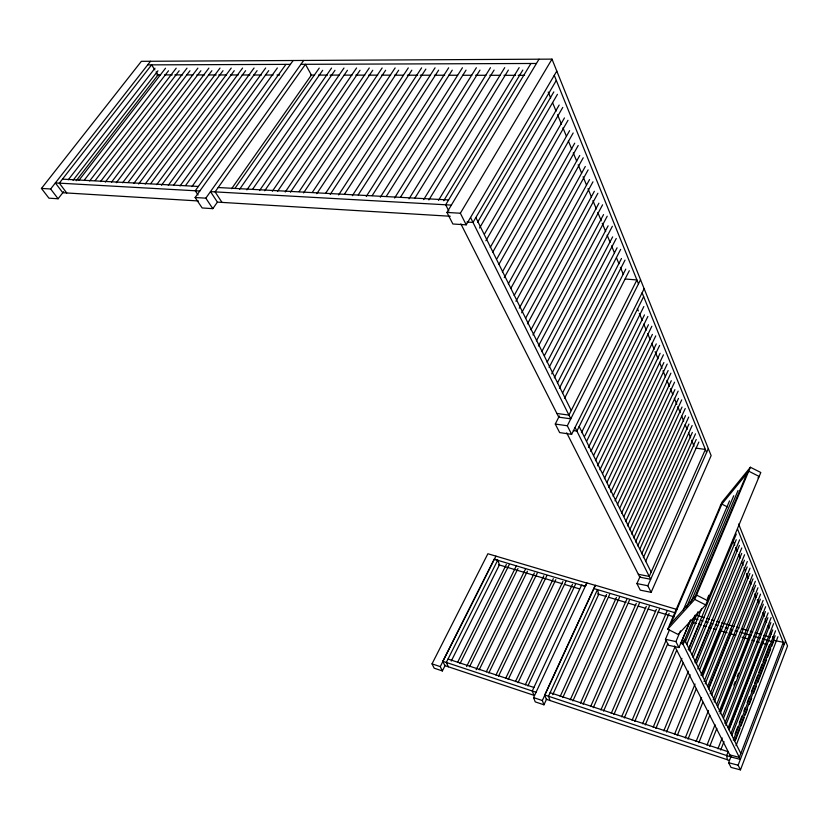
<?xml version="1.0" encoding="UTF-8"?>
<svg xmlns="http://www.w3.org/2000/svg" width="829" height="829" viewBox="0 0 829 829"><rect width="100%" height="100%" fill="white"/><g stroke="black" fill="none" stroke-linecap="round" stroke-linejoin="round"><path stroke-width="1.24" d="M730.929 756.711L728.618 762.721L731.012 767.395L740.473 769.872L738.121 765.198L785.519 640.941M740.473 769.872L787.55 645.998L738.598 524.032M736.028 745.644L777.944 636.713M735.054 733.914L737.841 726.691M739.23 723.085L742.028 715.873M743.882 711.064L745.281 707.458M747.136 702.65L749.468 696.64M751.323 691.832L753.654 685.811M754.587 683.407L757.841 674.993M758.763 672.588L762.027 664.174M762.949 661.77L769.467 644.931M733.292 740.121L775.55 630.817M734.535 741.012L775.156 635.781M735.406 740.442L740.048 728.39M740.981 725.976L744.235 717.531M745.167 715.126L747.499 709.096M749.354 704.267L751.685 698.236M753.54 693.417L756.338 686.184M757.727 682.568L766.566 659.656M767.499 657.242L770.752 648.796M771.685 646.392L774.006 640.361M730.991 733.333L773.592 623.646M731.8 735.478L772.742 629.874M725.789 725.334L767.903 617.698M717.935 748.805L722.173 737.955M728.131 727.862L771.146 617.605M720.712 750.027L723.997 741.582M728.701 729.52L763.012 641.47M729.033 729.883L770.835 622.558M723.427 718.411L765.416 611.605M724.836 723.354L768.131 612.869M706.982 745.167L715.044 724.764M720.256 711.562L750.141 635.947M720.09 713.821L763.364 604.237M709.738 746.38L716.836 728.37M733.883 685.127L735.302 681.521M737.188 676.723L738.608 673.117M722.453 716.37L765.633 606.714M717.634 706.816L760.348 599.18M719.075 711.759L763.105 600.455M714.225 702.09L757.779 592.87M698.837 742.763L709.8 715.251M716.619 704.65L760.545 594.155M711.717 694.951L755.654 585.274M696.08 741.551L708.505 710.474M713.168 699.894L757.955 587.761M687.997 739.167L702.868 702.236M708.629 687.946L731.655 630.765M708.712 688.878L753.022 578.829M710.173 693.842L755.333 581.316M705.189 683.946L749.872 573.502M685.251 737.955L701.603 697.49M707.603 686.557L752.691 574.777M702.567 676.588L747.188 566.881M704.059 681.552L750.007 568.186M699.458 670.298L744.452 560.207M674.495 734.38L695.044 684.049M700.951 675.283L747.302 561.523M677.22 735.582L696.267 688.806M701.635 675.614L720.67 628.848M697.79 668.962L744.566 554.746M663.801 730.826L688.412 671.158M695.096 661.335L741.789 547.928M666.516 732.028L690.101 674.702M695.013 662.754L710.733 624.538M696.287 663.988L741.706 553.43M692.018 654.9L739.623 539.834M693.096 657.542L739.406 545.399M705.676 604.952L760.815 472.509L750.39 467.255L721.945 502.198L667.77 629.19L678.143 634.465L705.676 604.952L694.723 599.398L667.77 629.19M688.267 649.501L736.287 534.031M655.863 728.484L683.065 663.076M688.495 649.988L699.873 622.631M689.987 651.107L736.235 539.689M684.961 642.838L697.945 611.771M686.723 644.506L701.614 608.818M653.159 727.292L681.894 658.361M707.334 598.797L708.816 595.232M645.273 724.971L676.619 650.351M669.49 629.812L665.449 639.304L668.495 645.252L678.93 647.563L690.391 620.237M690.64 620.051L681.697 641.345L682.972 643.884L680.65 643.377M677.106 609.533L595.305 585.233L544.715 694.992L730.846 756.939L740.338 759.395L682.713 643.646L684.443 639.501L740.805 753.499M682.972 643.884L694.961 615.253M690.619 602.797L738.038 490.509M678.93 647.563L675.925 641.605L680.454 630.869M694.94 596.849L747.053 473.255M694.723 599.398L750.39 467.255M642.589 723.79L674.993 646.848M634.755 721.479L667.791 643.625M683.086 610.413L729.52 500.871M686.567 607.232L733.748 495.732M670.993 623.429L721.862 504.115L727.385 506.902M632.081 720.287L666.05 640.434M621.626 716.816L667.024 611.18M624.299 717.997L669.096 613.47M611.232 713.375L656.381 609.336M613.895 714.546L659.469 609.253M600.901 709.945L646.309 606.331M603.553 711.116L649.387 606.248M640.071 576.518L636.921 583.575L640.289 590.155L651.138 592.341L711.137 455.608L552 59.128L141.376 61.315L41.45 188.432L48.932 198.172L58.103 198.763L63.646 191.623M593.274 707.707L639.366 603.253M651.138 592.341L647.822 585.751L708.318 448.593M590.631 706.536L636.299 603.336M645.532 561.596L698.847 442.044M583.056 704.298L629.398 600.289M643.345 557.679L696.236 439.463M580.424 703.137L626.848 599.201M572.891 700.919L619.481 597.336M641.677 553.793L695.51 433.836M637.76 545.886L692.122 425.515M570.269 699.769L616.424 597.429M639.978 548.736L692.36 432.406M562.787 697.572L609.626 594.393M635.522 541.99L688.961 424.075M631.522 534.021L685.521 415.619M560.176 696.422L606.569 594.486M633.781 537.907L688.702 417.07M552.725 694.702L598.725 594.279L597.45 589.626L548.477 696.246L550.052 700.536M629.76 529.783L685.231 408.531M543.959 704.805L542.342 700.526L595.388 585.409L586.859 582.891L533.575 697.603L535.244 701.883L543.959 704.805L546.653 698.951M627.491 525.876L682.029 407.08M623.926 516.508L678.495 398.397M625.667 521.586L681.718 399.858M621.543 513.234L678.153 391.101M619.781 508.136L674.91 389.63M615.014 500.882L671.283 380.718M617.336 504.799L674.557 382.19M613.087 496.208L670.889 373.195M525.306 684.837L572.497 584.331M527.876 685.966L575.533 584.227M610.745 492.281L668.153 370.532M515.472 681.573L562.891 581.461M608.755 487.535L667.19 364.045M518.021 682.702L565.917 581.357M604.382 478.706L663.428 354.802M606.952 482.447L663.884 362.553M602.579 473.587L660.102 353.299M505.69 678.329L553.337 578.611M508.229 679.448L555.803 579.668M599.937 469.774L659.625 345.403M495.96 675.096L543.824 575.772M597.543 465.836L656.278 343.9M498.498 676.226L546.839 575.668M595.44 460.686L655.76 335.9M486.291 671.873L534.363 572.974M593.595 455.556L652.392 334.388M488.82 672.993L537.379 572.86M588.424 447.536L648.454 324.719M590.859 451.484L651.853 326.243M586.777 441.007L647.884 316.45M476.157 669.728L525.586 568.87M479.193 669.801L527.399 571.202M469.556 666.734L517.97 568.539M584.891 435.899L644.465 314.916M581.502 432.655L643.853 306.543M466.592 666.557L516.239 566.083M460.043 663.573L509.234 564.601M643.646 296.627L576.88 431.09L573.305 430.572M457.649 662.247L506.364 564.456M559.357 415.982L555.275 424.054L559.648 432.593L571.627 434.334L644.154 288.71M451.245 661.065L499.452 564.798L497.721 560.124L494.26 559.098L442.779 661.283L444.852 665.614L533.928 695.293L532.259 690.992L581.626 585.077L585.274 586.155M497.721 560.124L446.323 662.454L448.375 666.796M494.333 559.306L585.398 586.393L586.922 583.098L487.877 553.751L432.033 663.863L434.158 668.184L442.365 670.941L445.246 665.2M571.627 434.334L567.316 425.764L640.548 279.725M442.365 670.941L440.282 666.62L495.929 556.145M564.476 398.521L629.315 270.689M562.508 393.195L625.781 269.114M559.399 388.19L625.025 260.099M557.44 383.06L621.47 258.513M554.29 377.869L620.662 249.374M551.72 373.869L617.087 247.788M549.088 367.413L616.248 238.472M547.088 362.273L612.641 236.876M544.415 355.62L612.362 226.286M541.803 351.6L608.123 225.82M538.446 345.983L607.211 216.203M536.415 340.823L603.553 214.576M532.995 334.989L602.579 204.815M530.964 329.807L598.901 203.188M527.451 323.849L597.896 193.24M525.534 318.409L594.341 191.312M521.669 312.802L592.973 181.8M519.265 308.212L589.554 179.541M515.959 301.269L588.124 169.883M514.156 295.518L585.305 166.484M510.768 288.451L583.222 157.779M508.312 283.829L579.74 155.479M504.239 277.663L578.217 145.489M502.395 271.871L574.715 143.179M498.851 264.451L573.16 132.992M496.985 258.658L569.616 130.65M492.737 252.161L568.01 120.298M490.208 247.477L564.445 117.936M485.887 240.752L562.767 107.418M484.633 233.788L559.171 105.034M479.556 228.027L557.451 94.309M477.628 222.182L553.824 91.895M556.311 80.423L472.996 222.421L466.955 222.037M539.016 59.191L446.955 212.442L452.872 223.996L466.209 224.846L556.798 71.076M466.209 224.846L460.364 213.229L552 59.128M530.912 63.491L445.67 204.784L448.883 211.084M443.722 200.732L522.809 70.05M438.458 200.421L519.151 67.615M428.904 199.924L508.374 70.071M423.66 199.613L504.726 67.646M414.946 198.038L494.094 70.082M409.029 198.815L490.467 67.677M400.531 197.198L479.981 70.113M394.604 198.007L476.374 67.719M386.252 196.432L466.043 70.123M380.345 197.229L462.447 67.74M372.19 195.613L452.251 70.154M366.273 196.442L448.665 67.791M358.263 194.867L438.624 70.164M352.356 195.685L435.059 67.812M344.501 194.121L425.857 69.097M338.605 194.929L421.609 67.833M330.232 194.421L411.826 70.206M325.756 193.084L408.293 67.885M316.802 193.685L398.666 70.216M312.336 192.369L395.143 67.905M303.559 192.919L385.64 70.247M299.103 191.613L382.138 67.947M290.44 192.204L372.77 70.258M285.269 191.976L369.278 67.968M277.477 191.499L360.035 70.268M272.327 191.271L356.563 67.988M264.7 190.763L347.444 70.289M259.539 190.556L343.983 68.03M252.772 189.012L334.989 70.299M246.887 189.862L331.548 68.061M239.519 189.395L322.678 70.31M235.125 188.131L319.248 68.082M231.612 188.711L311.403 75.066L305.466 64.31L215.094 191.882L222.006 202.4M293.165 60.507L195.136 197.53L202.152 207.965L212.815 208.649L217.281 202.307M195.136 197.53L205.83 198.162L303.673 60.455M285.932 64.372L195.25 190.763L198.038 194.939M191.924 186.598L277.383 67.947M185.592 185.52L268.7 70.641M180.048 185.945L265.663 67.968M168.297 185.313L254.068 67.988M173.841 184.888L257.104 70.652M161.5 185.25L245.612 70.672M156.702 184.66L242.586 68.03M150.764 183.582L234.255 70.683M145.21 184.038L231.239 68.051M138.64 184.007L223.011 70.693M133.842 183.416L220.006 68.071M128.194 182.318L211.882 70.714M122.619 182.784L208.877 68.113M116.298 182.743L200.877 70.724M111.511 182.183L197.872 68.133M100.516 181.582L186.981 68.154M105.335 182.1L189.965 70.745M95.231 180.484L179.178 70.755M89.656 180.971L176.194 68.196M84.475 179.903L168.505 70.766M78.89 180.39L165.52 68.216M73.066 180.297L157.935 70.786M76.185 180.753L158.07 74.879L156.132 71.874M68.247 179.81L154.971 68.237M41.45 188.432L50.642 188.981L150.495 61.273M720.328 505.991L748.742 471.193L759.177 476.457L758.027 477.825M669.542 625.035L696.547 595.056L707.479 600.611M147.676 64.869L290.409 64.361M300.927 64.32L536.446 63.47M156.733 74.879L160.608 74.879M164.494 74.89L172.245 74.89M174.836 74.9L182.598 74.911M186.473 74.911L192.939 74.921M196.825 74.921L204.576 74.931M208.462 74.942L216.224 74.952M218.804 74.952L226.566 74.962M230.441 74.962L238.203 74.973M242.089 74.983L249.84 74.993M253.726 74.993L261.477 75.004M265.363 75.004L273.124 75.014M277 75.025L279.591 75.025M310.74 75.066L314.606 75.066M318.471 75.076L327.496 75.087M330.066 75.087L339.082 75.097M344.242 75.107L351.973 75.118M355.828 75.118L364.853 75.128M368.718 75.138L377.734 75.149M381.599 75.149L390.614 75.159M394.48 75.17L403.495 75.18M407.36 75.18L417.671 75.201M420.241 75.201L430.552 75.211M434.417 75.221L444.717 75.232M448.582 75.232L457.598 75.242M462.758 75.252L471.774 75.263M475.639 75.263L485.939 75.284M489.804 75.284L500.115 75.294M503.98 75.304L515.576 75.315M518.146 75.315L524.591 75.325M62.476 179.137L198.338 186.452M218.182 187.53L448.593 199.944M199.799 191.022L55.367 182.929L62.786 192.732L198.359 200.96M451.359 205.105L210.483 191.623L217.405 202.121L450.271 216.255M446.955 212.442L460.364 213.229M625.201 279L636.91 279.953L568.932 415.111L556.881 413.453M555.275 424.054L567.316 425.764M695.945 448.106L705.386 449.463L649.252 576.435L638.34 574.29M636.921 583.575L647.822 585.751M775.167 640.599L783.291 642.32L739.333 757.364L729.821 754.918M665.449 639.304L675.925 641.605M680.402 643.138L682.713 643.646M728.618 762.721L738.121 765.198M695.697 615.056L704.381 617.636M706.857 618.372L709.334 619.108M711.81 619.843L714.297 620.589M716.774 621.325L719.251 622.061M721.727 622.797L734.121 626.475M736.608 627.211L739.085 627.947M741.561 628.683L747.758 630.527M750.235 631.263L752.722 631.999M755.198 632.734L761.395 634.579M763.872 635.315L770.068 637.159M593.782 588.528L675.656 612.942M694.267 618.496L697.987 619.605M700.474 620.341L702.951 621.076M705.438 621.823L707.914 622.558M710.391 623.304L712.878 624.04M715.354 624.776L717.841 625.522M720.318 626.258L722.805 626.993M725.282 627.74L727.769 628.475M730.245 629.221L732.722 629.957M735.209 630.693L737.686 631.439M740.173 632.175L751.333 635.501M753.82 636.247L760.017 638.092M762.504 638.838L773.664 642.164M498.53 564.704L562.238 583.73M564.684 584.466L579.388 588.849M597.543 593.927L606.186 596.517M608.652 597.253L625.936 602.424M628.403 603.17L635.812 605.388M638.278 606.123L645.687 608.341M648.154 609.077L655.563 611.294M658.039 612.03L674.081 616.838M692.598 622.382L696.308 623.491M698.774 624.227L701.241 624.973M703.717 625.708L706.184 626.444M708.65 627.19L711.127 627.926M713.593 628.662L716.059 629.408M719.769 630.517L727.168 632.734M729.644 633.47L735.81 635.315M741.986 637.169L749.395 639.387M751.862 640.123L754.328 640.858M756.804 641.605L759.271 642.34M761.737 643.076L766.68 644.558M550.114 692.671L728.163 751.716L726.681 755.551L727.375 759.737M448.043 659.034L533.917 687.448M442.779 661.283L536 692.236M729.437 760.431L546.311 699.282L544.715 694.992M533.575 697.603L542.342 700.526M432.033 663.863L440.282 666.62M50.642 188.981L58.103 198.763M66.734 192.97L59.336 183.157L151.614 64.859L154.836 69.864M205.83 198.162L212.815 208.649M460.872 223.882L558.756 417.163L570.787 418.832L470.54 217.488M566.694 432.821L639.781 577.15L650.672 579.295L575.067 427.432M674.63 645.946L730.846 756.939M475.856 217.55L571.243 410.51M579.16 426.51L651.148 572.145M548.218 92.04L550.674 98.009M552.632 102.775L556.072 111.127M557.544 114.703L561.471 124.246M562.943 127.821L566.383 136.174M568.352 140.94L571.792 149.293M573.264 152.868L576.704 161.22M578.176 164.795L581.606 173.147M583.088 176.722L586.517 185.074M587.999 188.649L591.429 197.001M592.911 200.577L596.341 208.929M597.823 212.504L601.253 220.846M602.237 223.239L605.678 231.581M607.149 235.167L610.092 242.317M611.574 245.892L614.517 253.052M616.486 257.819L618.942 263.788M620.413 267.363L623.356 274.523M637.377 308.564L638.361 310.958M639.346 313.352L642.309 320.533M643.781 324.118L646.247 330.097M647.729 333.693L650.185 339.672M651.667 343.268L654.133 349.247M655.117 351.641L658.071 358.822M659.552 362.408L662.008 368.387M663.003 370.781L665.459 376.77M666.941 380.356L669.407 386.335M670.392 388.728L672.858 394.718M674.329 398.303L676.796 404.283M677.78 406.676L680.246 412.666M681.718 416.251L683.697 421.039M685.168 424.624L687.137 429.412M688.619 432.997L690.588 437.785M691.573 440.178L694.039 446.168M732.826 540.332L734.774 545.088M735.758 547.461L737.23 551.026M738.691 554.601L740.162 558.166M741.634 561.73L743.095 565.295M744.079 567.668L745.54 571.233M746.525 573.606L748.483 578.362M749.944 581.927L750.929 584.3M752.4 587.865L753.862 591.44M754.846 593.813L756.307 597.377M757.291 599.75L758.753 603.315M760.224 606.88L761.209 609.263M762.67 612.828L764.141 616.393M765.115 618.766L766.587 622.33M768.058 625.895L769.032 628.268M770.504 631.843L771.478 634.216M772.462 636.589L773.923 640.154M554.269 75.366L638.485 283.829M642.112 292.813L706.609 452.479M737.509 528.995L784.161 644.496"/></g></svg>
